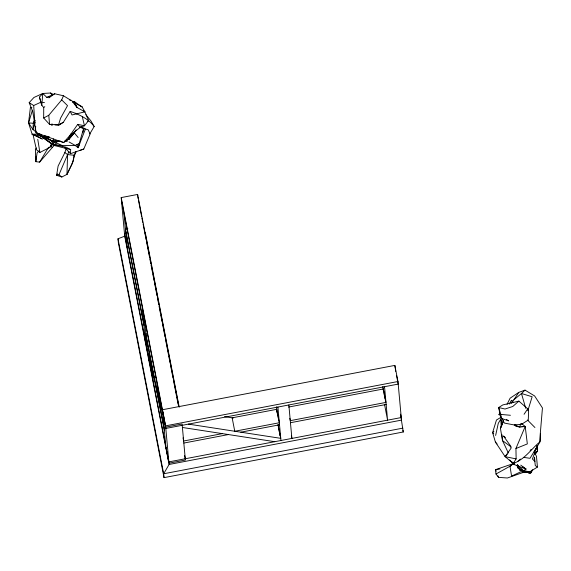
<?xml version="1.0" encoding="UTF-8"?>
<svg xmlns="http://www.w3.org/2000/svg" width="571" height="571" viewBox="0 0 571 571"><rect width="100%" height="100%" fill="white"/><g stroke="black" fill="none" stroke-linecap="round" stroke-linejoin="round"><path stroke-width="0.86" d="M517.569 465.144L517.569 467.706L522.972 470.996L529.831 471.81L537.439 467.071L536.483 456.379L534.106 451.761M89.754 133.971L94.179 126.512C88.362 118.668 79.162 114.521 70.19 111.366L63.352 122.308L58.527 124.871L49.577 124.407L43.674 117.99L43.717 107.541L41.804 105.264L39.449 97.099L42.782 93.473L50.576 93.002L53.41 94.465M69.062 151.443L67.578 154.605L66.978 174.383L61.825 177.017L56.608 175.283L58.114 166.04L64.873 152.564L66.207 148.496M500.503 417.587L496.463 420.013L492.616 432.604L495.385 442.018L505.128 456.65L513.243 463.424L516.134 458.898L515.934 448.506L525.213 426.466L521.352 423.354M35.759 126.584L35.181 129.039L36.151 132.765L63.559 142.6L70.176 135.113L77.713 124.392L80.183 127.433L88.155 129.803L90.125 134.021L83.78 149.038L70.44 153.692L70.676 149.588L66.15 147.225L53.274 144.484L40.327 135.448L33.032 129.588L28.55 122.929L30.363 107.776L31.883 107.348M36.187 156.533L35.809 161.657L39.613 162.128L56.857 142.3M36.151 132.765L32.783 111.723L29.178 102.652L33.925 97.477L42.782 93.473L41.804 105.264L39.449 97.099M76.121 151.936L73.937 155.219L73.259 161.229L66.978 174.383L71.832 164.469L75.843 151.486M514.35 462.938L514.086 464.516L526.041 469.091L522.972 470.996L517.397 464.573M33.568 123.493L34.61 120.524M520.545 423.682L519.867 427.079L516.098 426.33L515.056 424.924M495.635 435.466L498.276 423.339L500.817 419.093L502.252 423.454L501.238 427.079L500.817 419.093M82.966 132.415L83.958 128.118M506.477 419.421L508.597 420.848L501.231 418.343L500.125 415.131L500.574 413.433M35.052 122.344L33.032 129.588L33.296 123.257L34.56 120.031M69.062 141.972L75.215 145.434L78.041 147.718L83.723 128.09M36.865 136.126L42.375 139.024L32.176 134.356L28.55 122.929L32.383 110.289M58.527 124.871L60.569 118.183L67.535 105.642L61.704 99.896L63.46 95.764L70.476 100.089M527.847 410.706L532.136 396.759L521.466 393.505L513.914 399.764L511.545 403.233M537.318 445.623L532.422 458.977L534.849 461.482L535.284 465.572L537.439 467.071M508.376 453.031L502.516 440.619L500.424 428.343L503.486 421.148M500.424 428.343L503.472 420.192M79.847 143.107L76.971 144.613L78.041 147.718L85.379 129.167L80.868 127.019M57.678 173.855L56.608 175.283L58.956 174.755L67.578 154.605L73.937 155.219M43.846 136.769L32.176 134.356L32.925 134.064L36.444 149.73L39.884 152.478L49.827 147.397L51.576 143.528M52.275 141.972L53.667 138.874M507.034 404.404L510.103 398.201L518.761 392.391L525.02 390.129L534.627 395.953L542.45 407.951L539.566 442.147C530.88 449.448 524.513 459.641 513.243 463.424L512.237 462.082M528.753 473.473L530.787 472.881L532.258 469.954M78.041 147.718L79.126 145.584M49.634 137.026L44.567 135.877L52.268 141.322L60.647 141.223L63.559 142.6L68.092 139.331L71.011 133.964M509.275 404.09L511.388 400.335L512.815 401.22M76.1 129.853L74.33 132.886L69.184 139.288L66.621 139.874M39.613 162.128L48.606 147.261M513.914 399.764L518.761 392.391M513.408 463.609L509.974 466.236L511.587 476.114L521.002 471.682L530.787 472.881L532.693 470.004M524.064 414.289L527.725 408.836L518.882 401.113L502.823 404.918L498.683 407.523L500.125 415.131L500.895 416.573M516.134 458.898L505.128 456.65L511.102 448.149L510.403 445.73L503.501 436.001L505.442 437.607M530.173 450.676L531.109 449.377M35.238 120.595L33.296 123.257L28.55 122.929M535.412 449.77L537.497 447.129L536.94 445.558M70.19 111.366L72.01 114.964L84.879 111.837L77.064 107.476L72.867 102.209L74.237 101.731L82.088 106.863L84.879 111.837L88.633 120.502L84.465 125.763L80.183 127.433L70.176 135.113M43.674 117.99L48.771 115.278L61.704 99.896M49.827 147.397L54.502 142.043M36.53 148.003L35.395 149.274L35.809 161.657L37.094 152.907L38.907 150.944M505.128 456.65L507.291 454.238M68.092 139.331L74.33 132.886L78.141 137.525M498.604 414.724L499.753 413.625L500.125 415.131M525.02 390.129L521.466 393.505L525.741 408.336M534.499 453.717L537.554 450.89L537.497 447.129L536.126 448.142M518.882 401.113L512.772 406.481L505.021 409.029L498.683 407.523L500.831 414.425L501.231 418.343M517.804 461.297L520.402 459.063M493.901 431.519L492.616 432.604L493.701 433.803M80.183 127.433L81.482 126.369M87.334 121.566L88.633 120.502M43.717 107.541L44.816 106.656M525.02 471.782L507.412 477.998L498.54 477.363L495.978 474.023L509.974 466.236L513.529 463.581M48.92 97.855L54.716 93.772L63.46 95.764M63.352 122.308L59.127 125.099L55.052 124.871M69.769 135.662L74.33 132.886L71.061 134.135M76.971 144.613L75.215 145.434L62.524 145.626L53.274 144.484M42.782 93.473L46.872 97.413L54.716 93.772M30.32 103.922L29.178 102.652L33.682 105.514L41.133 102.081M534.513 454.031L536.033 453.353L537.554 450.89L537.004 448.363M509.974 466.236L511.552 465.558M515.934 448.506L527.333 443.924L525.213 426.466L521.901 426.416M401.149 418.379L403.262 431.99L164.027 477.634L118.347 242.632L117.997 238.771L124.714 236.18L121.202 197.58L137.611 194.447L178.851 406.616M60.262 141.173L52.268 141.322L53.902 140.694M80.011 150.387L83.78 149.038M513.964 463.381L495.571 469.655L495.978 474.023M515.856 424.439L514.243 424.974L504.371 423.061L501.666 418.015M46.872 97.413L49.913 96.642M127.868 228.821L125.477 229.278L143.749 323.279M128.818 246.708L127.09 247.036L124.05 213.583M147.432 333.714L145.833 334.021L154.348 377.809L155.94 377.51M148.967 349.281L147.254 349.609L161.493 406.217M164.027 477.634L163.677 473.773L169.087 464.466L401.484 420.128L397.973 381.521L394.839 365.404L162.442 409.742L165.697 427.144L182.099 424.017L185.375 460.048L168.973 463.181L165.84 447.064L165.961 448.349M124.714 236.18L169.087 464.466L165.576 425.859L397.973 381.521M288.533 407.066L383.355 388.972L385.967 402.405L290.275 420.663L289.818 418.307M222.333 433.625L183.648 441.005L183.034 437.871M183.833 443.06L228.414 434.56M240.834 432.19L279.526 424.803M290.461 422.718L386.153 404.461M402.912 428.129L163.677 473.773L117.997 238.771M499.91 468.969L495.571 469.655L496.163 471.196M52.268 141.322L57.343 140.709M67.492 139.495L69.184 139.288M525.213 426.466L519.867 427.079L514.243 424.974L521.494 424.353L528.268 420.056L528.603 411.277L527.725 408.836M32.176 134.356L37.757 133.935L41.091 134.685M43.91 137.011L37.757 133.935L42.097 136.569L47.322 136.326M64.701 141.094L67.364 141.044L65.672 140.659M516.098 426.33L518.582 426.366M500.831 414.425L510.424 415.274M69.726 100.161L71.318 100.31L73.231 102.059M72.867 102.209L75.872 102.53L74.237 101.731L74.287 102.659L82.088 106.863L80.511 106.249M46.458 137.061L49.077 137.361M523.521 457.364L530.016 458.299L540.509 441.098L540.43 433.325M224.51 416.644L233.303 418.001M188.43 424.117L280.754 438.335L278.148 424.903M182.413 427.472L274.744 441.69M42.789 102.366L44.445 102.644M518.561 467.549L519.46 469.912L522.922 470.547M524.649 470.861L529.831 471.81M530.787 472.881L524.271 471.632L519.46 469.912M77.713 124.392L84.465 125.763L82.303 116.62M37.757 133.935L53.653 145.348L70.676 149.588M519.125 468.141L517.569 467.706L517.033 465.108M75.265 113.236L76.821 113.836M62.696 145.769L40.327 135.448L39.849 133.814M45.452 137.775L51.604 140.851L54.381 144.556M83.494 111.024L84.879 111.837M511.195 446.993L502.516 440.619L501.959 434.695M522.465 466.671L526.041 469.091L520.759 465.122M38.614 134.035L42.097 136.569M53.653 145.348L40.327 135.448L46.758 138.211L44.567 135.877M64.873 152.564L67.578 154.605M58.956 174.755L61.825 177.017M64.908 147.703L66.786 149.288M527.447 419.978L534.934 427.529M509.61 459.948L514.086 464.516L512.558 462.489M50.883 124.3L52.089 125.549L51.997 123.786M64.644 147.382L70.44 153.692M495.385 442.018L497.134 444.024M50.576 93.002L52.475 95.3M85.85 114.678L91.003 121.009L94.179 126.512M511.388 400.335L512.886 402.391M75.251 103.151L74.237 101.731L77.064 107.476L75.079 104.036M521.673 468.67L522.972 470.996M51.204 145.812L52.004 147.347M497.948 475.821L498.54 477.363M148.638 357.881L162.878 414.489M534.17 458.092L534.849 461.482L534.549 457.164M395.739 371.371L394.839 365.404M396.56 375.611L398.208 384.097L165.811 428.436L121.437 200.15M400.592 414.161L401.256 417.551L168.859 461.889L124.485 233.61M400.499 415.038L400.828 416.737M402.926 430.256L403.262 431.99M384.611 396.538L384.925 398.151M385.546 401.327L385.054 397.702M384.618 404.896L387.581 420.163L384.54 386.703M291.431 436.066L291.888 438.421L288.847 404.96M276.914 411.377L277.52 414.51M278.341 427.079L279.255 431.776M279.483 433.353L279.954 435.773M179.223 407.18L145.22 232.269L145.534 235.702M137.839 197.024L138.182 198.772M138.496 200.378L141.579 216.266M141.922 218.015L142.771 222.383M143.114 224.132L144.47 231.134M144.813 232.882L146.176 239.877M146.511 241.626L149.573 257.371M149.916 259.12L150.765 263.495M151.101 265.244L152.464 272.239M152.8 273.987L154.163 280.989M154.505 282.738L157.054 295.857M157.396 297.605L158.752 304.6M159.095 306.349L160.451 313.351M160.794 315.099L162.157 322.094M162.492 323.843L165.048 336.961M165.383 338.71L168.445 354.455M168.788 356.204L170.144 363.206M170.486 364.955L173.034 378.073M173.377 379.822L176.439 395.567M176.774 397.316L178.138 404.311M184.654 455.629L185.261 458.763M121.202 197.58L165.576 425.859M156.718 390.014L164.105 428.022M125.663 231.341L143.935 325.334M146.026 336.076L153.413 374.084M155.783 386.289L164.298 430.077M37.765 139.331L39.884 152.478M384.269 393.676L384.454 395.732L383.355 388.972M382.848 386.439L383.17 389.957M277.906 407.044L280.953 440.505M278.427 418.043L278.612 420.106L277.642 414.018M276.5 406.823L276.978 412.105M278.106 424.439L278.277 426.351M162.678 412.319L165.726 445.78M137.611 194.447L137.761 196.16M144.406 318.318L147.454 351.779M142.322 307.576L145.362 341.037M48.771 115.278L49.577 124.407M33.682 105.514L34.888 123.036M534.606 450.226L534.663 451.897M276.728 409.321L232.147 417.822L234.76 431.255L279.34 422.747L276.728 409.321"/></g></svg>
